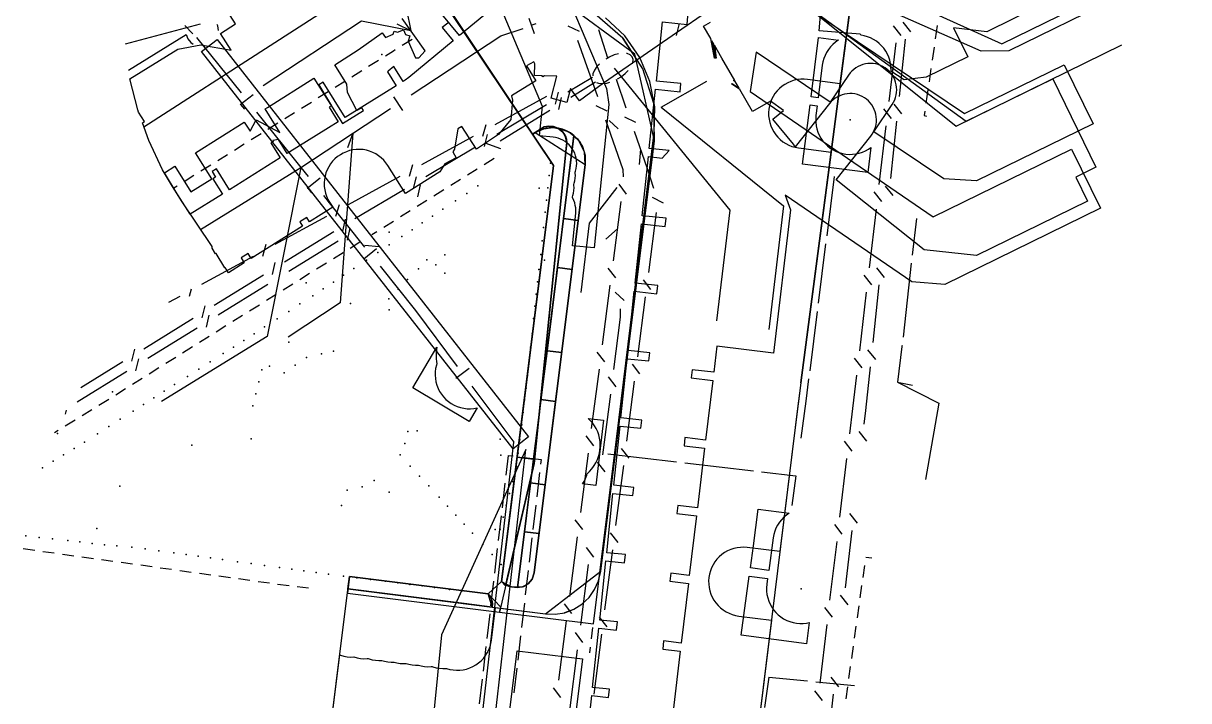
# Model space of a CAD drawing. Header units: metres. Extents: x 4550 to 4731, y 10605 to 11772.
# Drawn here: x 4658.7 to 4729.6, y 11692.5 to 11733.7 of the extents above; entities that cross this region are included whole.
import ezdxf

# ---------------------------------------------------------------- set-up
doc = ezdxf.new("R2010")
doc.units = ezdxf.units.M
for name, color, linetype in [('BOUNDARY', 7, 'Continuous'), ('CURB', 7, 'Continuous'), ('ELECTR_CABLE', 7, 'Continuous'), ('ELECTR_CABLE_COMM', 7, 'Continuous'), ('GAS', 7, 'Continuous'), ('GRASS', 7, 'Continuous'), ('GROUND', 7, 'Continuous'), ('LAMP', 7, 'Continuous'), ('ROAD', 7, 'Continuous'), ('SEWER', 7, 'Continuous'), ('SIDEWALK_PATH', 7, 'Continuous'), ('TREE', 7, 'Continuous'), ('WATER_PIPELINE', 7, 'Continuous')]:
    doc.layers.add(name, color=color, linetype=linetype)

msp = doc.modelspace()

# ---------------------------------------------------------------- linework, layer by layer
at = {"layer": 'BOUNDARY'}
msp.add_lwpolyline([(4676.883, 11686.863), (4678.528, 11700.042), (4686.971, 11698.987), (4687.786, 11699.743), (4690.948, 11725.06), (4684.778, 11734.242), (4711.223, 11751.543), (4710.425, 11745.502), (4706.005, 11711.839), (4705.666, 11709.108), (4702.628, 11684.59)], dxfattribs=at)
at = {"layer": 'CURB'}
for points in [[(4706.005, 11711.839), (4710.425, 11745.502)], [(4695.905, 11731.831), (4691.248, 11735.262)], [(4714.303, 11733.564), (4714.185, 11732.755)], [(4682.335, 11732.718), (4681.738, 11732.346)], [(4714.114, 11732.26), (4713.997, 11731.452)], [(4681.314, 11732.081), (4681.2, 11732.01), (4680.717, 11731.709)], [(4697.09, 11726.55), (4695.905, 11731.831)], [(4679.271, 11730.807), (4678.674, 11730.435)], [(4680.293, 11731.444), (4679.696, 11731.072)], [(4713.925, 11730.957), (4713.808, 11730.148)], [(4678.25, 11730.17), (4677.653, 11729.798)], [(4677.229, 11729.533), (4676.632, 11729.161)], [(4713.736, 11729.653), (4713.619, 11728.844)], [(4676.208, 11728.896), (4675.611, 11728.524)], [(4675.187, 11728.259), (4674.59, 11727.886)], [(4713.548, 11728.35), (4713.51, 11728.09), (4713.654, 11728.064)], [(4674.165, 11727.622), (4673.568, 11727.249)], [(4673.144, 11726.985), (4672.547, 11726.612)], [(4692.192, 11726.868), (4688.758, 11699.379)], [(4689.704, 11726.973), (4689.837, 11727.056)], [(4689.837, 11727.056), (4692.879, 11725.11)], [(4693.82, 11700.373), (4697.09, 11726.55)], [(4672.123, 11726.348), (4671.526, 11725.975)], [(4671.102, 11725.711), (4670.505, 11725.338)], [(4686.732, 11725.121), (4687.328, 11725.492)], [(4669.059, 11724.437), (4668.462, 11724.064)], [(4670.08, 11725.074), (4669.483, 11724.701)], [(4685.711, 11724.485), (4686.307, 11724.856)], [(4692.879, 11725.11), (4689.775, 11700.266)], [(4668.038, 11723.8), (4667.828, 11723.668)], [(4684.691, 11723.849), (4685.287, 11724.22)], [(4683.671, 11723.213), (4684.267, 11723.584)], [(4681.63, 11721.941), (4682.226, 11722.313)], [(4682.65, 11722.577), (4683.246, 11722.948)], [(4680.61, 11721.305), (4681.206, 11721.677)], [(4679.887, 11720.855), (4680.185, 11721.041)], [(4678.569, 11720.033), (4679.165, 11720.405)], [(4677.548, 11719.397), (4678.144, 11719.769)], [(4676.528, 11718.761), (4677.124, 11719.133)], [(4675.508, 11718.126), (4676.104, 11718.497)], [(4674.487, 11717.49), (4675.083, 11717.861)], [(4673.468, 11716.852), (4674.063, 11717.225)], [(4671.43, 11715.577), (4672.025, 11715.949)], [(4672.449, 11716.214), (4673.044, 11716.587)], [(4670.411, 11714.939), (4671.006, 11715.311)], [(4669.392, 11714.301), (4669.987, 11714.674)], [(4668.372, 11713.663), (4668.968, 11714.036)], [(4667.353, 11713.026), (4667.949, 11713.398)], [(4666.334, 11712.388), (4666.929, 11712.76)], [(4665.315, 11711.75), (4665.91, 11712.123)], [(4664.296, 11711.112), (4664.891, 11711.485)], [(4663.277, 11710.474), (4663.872, 11710.847)], [(4661.229, 11709.214), (4661.827, 11709.582)], [(4662.253, 11709.843), (4662.852, 11710.211)], [(4660.581, 11708.816), (4660.803, 11708.953)], [(4705.666, 11709.108), (4702.628, 11684.59)], [(4689.733, 11707.183), (4688.73, 11707.306), (4687.784, 11699.733)], [(4659.369, 11701.629), (4658.673, 11701.726)], [(4660.56, 11701.463), (4659.864, 11701.56)], [(4661.75, 11701.297), (4661.055, 11701.394)], [(4662.941, 11701.131), (4662.246, 11701.228)], [(4664.132, 11700.965), (4663.436, 11701.062)], [(4710.327, 11701.157), (4709.959, 11701.197)], [(4665.323, 11700.799), (4664.627, 11700.896)], [(4666.513, 11700.633), (4665.818, 11700.73)], [(4667.704, 11700.467), (4667.009, 11700.564)], [(4668.895, 11700.301), (4668.199, 11700.398)], [(4690.458, 11697.77), (4693.82, 11700.373)], [(4709.874, 11700.722), (4709.772, 11699.988)], [(4670.085, 11700.135), (4669.39, 11700.232)], [(4671.276, 11699.969), (4670.581, 11700.066)], [(4672.467, 11699.803), (4671.771, 11699.9)], [(4673.658, 11699.637), (4672.962, 11699.734)], [(4687.785, 11699.744), (4688.395, 11699.431)], [(4674.85, 11699.484), (4674.153, 11699.571)], [(4676.043, 11699.335), (4675.346, 11699.422)], [(4678.435, 11699.293), (4687.222, 11698.188)], [(4687.222, 11698.188), (4686.971, 11698.987)], [(4688.659, 11699.398), (4688.395, 11699.431)], [(4709.702, 11699.493), (4709.6, 11698.759)], [(4687.222, 11698.188), (4690.458, 11697.77)], [(4709.531, 11698.263), (4709.429, 11697.529)], [(4693.26, 11696.256), (4693.348, 11696.954)], [(4709.36, 11697.034), (4709.257, 11696.3)], [(4693.153, 11695.411), (4693.197, 11695.76)], [(4709.188, 11695.805), (4709.086, 11695.07)], [(4709.017, 11694.575), (4708.915, 11693.841)], [(4708.846, 11693.346), (4708.743, 11692.612)]]:
    msp.add_lwpolyline(points, dxfattribs=at)
at = {"layer": 'ELECTR_CABLE'}
for points in [[(4704.76, 11737.497), (4693.983, 11730.065), (4692.532, 11728.991), (4691.987, 11729.728), (4691.768, 11728.887), (4690.8, 11729.14), (4691.151, 11730.486), (4690.392, 11730.512), (4690.302, 11730.457), (4690.265, 11730.517), (4689.793, 11730.533), (4689.818, 11731.245), (4689.75, 11731.355), (4689.313, 11731.111), (4689.876, 11730.195), (4688.395, 11729.287), (4688.451, 11729.034), (4688.352, 11727.849), (4687.598, 11726.93), (4686.266, 11726.054), (4685.364, 11727.425), (4685.134, 11727.284), (4684.931, 11726.045), (4684.828, 11725.889), (4685.026, 11725.513), (4684.338, 11725.151), (4684.023, 11724.676), (4681.933, 11723.36), (4680.868, 11725.052), (4680.749, 11725.221), (4680.615, 11725.378), (4680.466, 11725.52), (4680.304, 11725.647), (4680.13, 11725.758), (4679.947, 11725.851), (4679.755, 11725.926), (4679.556, 11725.981), (4679.353, 11726.017), (4679.148, 11726.033), (4678.942, 11726.028), (4678.737, 11726.004), (4678.536, 11725.959), (4678.34, 11725.895), (4678.151, 11725.812), (4677.972, 11725.711), (4677.803, 11725.592), (4677.646, 11725.458), (4677.504, 11725.309), (4677.377, 11725.147), (4677.266, 11724.973), (4677.173, 11724.79), (4677.098, 11724.598), (4677.043, 11724.399), (4677.007, 11724.196), (4676.991, 11723.991), (4676.996, 11723.785), (4677.02, 11723.58), (4677.065, 11723.379), (4677.129, 11723.183), (4677.212, 11722.994), (4677.313, 11722.815), (4677.506, 11722.509), (4676.094, 11721.624), (4675.929, 11721.888), (4675.497, 11721.635), (4675.671, 11721.359), (4672.547, 11719.399), (4672.354, 11719.707), (4671.929, 11719.443), (4672.123, 11719.134), (4671.163, 11718.531), (4670.967, 11718.844), (4670.951, 11718.834), (4670.41, 11719.703), (4670.373, 11719.68), (4670.162, 11720.022), (4670.174, 11720.116), (4668.302, 11722.903), (4668.036, 11723.323), (4667.259, 11724.612), (4667.893, 11725.013), (4668.878, 11723.457), (4670.155, 11724.245), (4669.16, 11725.816), (4672.127, 11727.695), (4672.481, 11727.136), (4672.843, 11727.829), (4674.299, 11727.068), (4673.395, 11728.497), (4673.545, 11728.592), (4676.362, 11730.376), (4678.112, 11727.612), (4679.383, 11728.409), (4679.285, 11728.563), (4678.986, 11728.405), (4678.413, 11729.497), (4678.376, 11729.998), (4677.629, 11731.178), (4679.066, 11732.088), (4680.518, 11733.123), (4680.72, 11732.84), (4681.191, 11733.044), (4681.24, 11733.221), (4681.458, 11733.16), (4681.807, 11733.312), (4681.931, 11733.028), (4682.204, 11732.951), (4682.11, 11732.615), (4682.547, 11731.605), (4682.755, 11731.595), (4683.144, 11732.024), (4681.739, 11733.994)], [(4720.579, 11734.788), (4717.319, 11733.192), (4715.302, 11733.426), (4716.169, 11731.655), (4713.643, 11730.418), (4712.302, 11730.269), (4711.491, 11730.796), (4711.495, 11730.84), (4711.49, 11731.046), (4711.466, 11731.25), (4711.421, 11731.452), (4711.357, 11731.647), (4711.274, 11731.836), (4711.173, 11732.016), (4711.055, 11732.184), (4710.92, 11732.341), (4710.772, 11732.483), (4710.609, 11732.611), (4710.436, 11732.721), (4710.252, 11732.815), (4710.06, 11732.889), (4709.861, 11732.945), (4709.673, 11732.978), (4709.625, 11733.041), (4707.12, 11733.252), (4707.425, 11736.874)], [(4708.033, 11724.381), (4707.578, 11720.775)], [(4713.051, 11721.839), (4713.035, 11721.829), (4712.785, 11719.6)], [(4707.515, 11720.279), (4707.06, 11716.673)], [(4712.729, 11719.103), (4712.225, 11714.608)], [(4706.997, 11716.177), (4706.542, 11712.57)], [(4712.17, 11714.111), (4712.162, 11714.043), (4711.882, 11711.868)], [(4706.479, 11712.074), (4706.308, 11710.722), (4706.008, 11708.47)], [(4711.882, 11711.868), (4714.409, 11710.589), (4713.594, 11705.961)], [(4711.882, 11711.868), (4712.798, 11711.685)], [(4694.254, 11707.518), (4698.436, 11707.027)], [(4698.933, 11706.968), (4703.115, 11706.477)], [(4703.611, 11706.419), (4705.702, 11706.173)], [(4705.702, 11706.173), (4705.463, 11704.38)], [(4704.052, 11693.93), (4703.801, 11692.081)], [(4704.052, 11693.93), (4706.417, 11693.697)], [(4706.915, 11693.648), (4709.28, 11693.416)]]:
    msp.add_lwpolyline(points, dxfattribs=at)
for points in [[(4706.629, 11729.231), (4707.084, 11732.837), (4708.294, 11732.684), (4708.277, 11732.675), (4708.108, 11732.556), (4707.952, 11732.422), (4707.809, 11732.273), (4707.682, 11732.111), (4707.571, 11731.938), (4707.478, 11731.754), (4707.403, 11731.562), (4707.348, 11731.363), (4707.312, 11731.16), (4707.061, 11729.176)], [(4706.111, 11725.128), (4706.566, 11728.735), (4706.999, 11728.68), (4706.925, 11728.093), (4706.909, 11727.887), (4706.913, 11727.681), (4706.938, 11727.476), (4706.983, 11727.275), (4707.047, 11727.079), (4707.13, 11726.891), (4707.231, 11726.711), (4707.349, 11726.542), (4707.483, 11726.386), (4707.632, 11726.243), (4707.794, 11726.116), (4707.968, 11726.005), (4708.152, 11725.912), (4708.344, 11725.837), (4708.542, 11725.782), (4708.745, 11725.746), (4708.951, 11725.73), (4709.157, 11725.735), (4709.361, 11725.759), (4709.563, 11725.804), (4709.758, 11725.868), (4709.947, 11725.951), (4710.127, 11726.052), (4710.273, 11726.155), (4710.08, 11724.627)], [(4685.812, 11709.473), (4682.375, 11711.519), (4683.856, 11714.006), (4683.822, 11713.832), (4683.802, 11713.627), (4683.803, 11713.541), (4683.8, 11713.516), (4683.804, 11713.309), (4683.827, 11713.105), (4683.848, 11713.005), (4683.816, 11712.907), (4683.772, 11712.706), (4683.747, 11712.502), (4683.743, 11712.296), (4683.759, 11712.09), (4683.795, 11711.887), (4683.85, 11711.689), (4683.925, 11711.497), (4684.018, 11711.313), (4684.129, 11711.139), (4684.257, 11710.977), (4684.399, 11710.828), (4684.556, 11710.694), (4684.724, 11710.576), (4684.904, 11710.475), (4685.093, 11710.392), (4685.289, 11710.328), (4685.49, 11710.284), (4685.695, 11710.259), (4685.901, 11710.255), (4686.106, 11710.271), (4686.309, 11710.306)], [(4693.991, 11709.563), (4693.524, 11705.59), (4692.718, 11705.684), (4692.81, 11705.833), (4692.9, 11706.018), (4692.971, 11706.212), (4692.996, 11706.304), (4693.139, 11706.439), (4693.274, 11706.595), (4693.376, 11706.738), (4693.421, 11706.797), (4693.528, 11706.973), (4693.617, 11707.159), (4693.688, 11707.353), (4693.74, 11707.552), (4693.772, 11707.756), (4693.774, 11707.802), (4693.781, 11707.848), (4693.793, 11708.053), (4693.784, 11708.259), (4693.756, 11708.463), (4693.707, 11708.664), (4693.639, 11708.858), (4693.552, 11709.045), (4693.448, 11709.223), (4693.326, 11709.389), (4693.189, 11709.543), (4693.065, 11709.656), (4693.061, 11709.672)], [(4705.291, 11703.899), (4705.128, 11703.787), (4704.97, 11703.654), (4704.826, 11703.506), (4704.697, 11703.346), (4704.585, 11703.173), (4704.49, 11702.99), (4704.413, 11702.799), (4704.356, 11702.601), (4704.318, 11702.398), (4704.049, 11700.416), (4702.934, 11700.568), (4703.117, 11701.915), (4703.414, 11704.149)], [(4702.38, 11696.487), (4702.867, 11700.072), (4703.982, 11699.92), (4703.935, 11699.575), (4703.918, 11699.369), (4703.92, 11699.163), (4703.943, 11698.958), (4703.986, 11698.757), (4704.048, 11698.56), (4704.129, 11698.371), (4704.229, 11698.19), (4704.345, 11698.02), (4704.478, 11697.863), (4704.626, 11697.719), (4704.787, 11697.59), (4704.959, 11697.478), (4705.142, 11697.383), (4705.334, 11697.307), (4705.532, 11697.249), (4705.734, 11697.212), (4705.94, 11697.194), (4706.146, 11697.197), (4706.35, 11697.219), (4706.521, 11697.256), (4706.344, 11695.95)]]:
    msp.add_lwpolyline(points, close=True, dxfattribs=at)
at = {"layer": 'ELECTR_CABLE_COMM'}
for points in [[(4698.431, 11732.965), (4698.613, 11733.692)], [(4712.204, 11733.77), (4712.675, 11733.187)], [(4691.83, 11733.558), (4692.505, 11733.232)], [(4694.247, 11731.591), (4693.7, 11733.299)], [(4711.634, 11733.56), (4712.099, 11732.971)], [(4692.415, 11732.687), (4693.618, 11729.244)], [(4711.779, 11732.521), (4711.358, 11728.953)], [(4712.36, 11732.733), (4711.986, 11729.242)], [(4694.897, 11731.847), (4694.644, 11731.777), (4694.346, 11731.649), (4694.247, 11731.591), (4694.133, 11731.524)], [(4695.741, 11731.658), (4695.621, 11731.783), (4695.439, 11731.861), (4695.393, 11731.866)], [(4695.754, 11731.253), (4695.773, 11731.299), (4695.792, 11731.495), (4695.741, 11731.658)], [(4693.741, 11731.217), (4693.594, 11731.067), (4693.439, 11730.844), (4693.348, 11730.629), (4693.336, 11730.51)], [(4694.631, 11730.97), (4701.676, 11722.331), (4700.868, 11715.601)], [(4694.843, 11730.317), (4695.061, 11730.446), (4695.316, 11730.644), (4695.497, 11730.829)], [(4691.813, 11729.531), (4693.329, 11730.432)], [(4691.994, 11729.212), (4693.501, 11730.142)], [(4693.57, 11730.113), (4693.683, 11730.065), (4693.916, 11730.04), (4694.187, 11730.069), (4694.384, 11730.123)], [(4695.381, 11728.543), (4694.777, 11730.278)], [(4691.076, 11728.784), (4691.26, 11729.511)], [(4687.401, 11727.555), (4690.548, 11729.27)], [(4687.491, 11726.961), (4690.523, 11728.764)], [(4691.269, 11728.453), (4691.442, 11729.183)], [(4693.527, 11728.698), (4694.202, 11728.373)], [(4711.671, 11728.788), (4712.142, 11728.205)], [(4687.703, 11726.564), (4690.718, 11728.424)], [(4695.965, 11727.671), (4695.29, 11727.997)], [(4711.038, 11728.502), (4711.502, 11727.914)], [(4686.637, 11726.837), (4686.849, 11727.556)], [(4694.112, 11727.827), (4695.166, 11724.81), (4695.181, 11724.359)], [(4694.336, 11727.79), (4694.892, 11727.288)], [(4711.182, 11727.463), (4710.762, 11723.895)], [(4711.827, 11727.751), (4711.453, 11724.26)], [(4682.937, 11725.123), (4686.084, 11726.837)], [(4686.754, 11726.214), (4686.939, 11726.941)], [(4697.065, 11723.65), (4696.664, 11724.857), (4695.874, 11727.126)], [(4683.17, 11724.391), (4686.202, 11726.194)], [(4686.769, 11726.426), (4687.712, 11726.093)], [(4696.252, 11726.041), (4696.166, 11725.111)], [(4682.173, 11724.404), (4682.384, 11725.123)], [(4678.473, 11722.691), (4681.62, 11724.405)], [(4682.433, 11723.645), (4682.617, 11724.371)], [(4682.688, 11723.157), (4682.861, 11723.887)], [(4694.811, 11723.716), (4693.115, 11721.553), (4692.608, 11717.332)], [(4694.922, 11723.91), (4695.379, 11723.315)], [(4711.138, 11723.806), (4711.609, 11723.223)], [(4678.848, 11721.821), (4681.88, 11723.624)], [(4697.637, 11722.77), (4696.967, 11723.106)], [(4710.442, 11723.445), (4710.906, 11722.856)], [(4677.708, 11721.972), (4677.92, 11722.691)], [(4695.053, 11722.869), (4694.581, 11719.253)], [(4710.586, 11722.406), (4710.166, 11718.838)], [(4674.009, 11720.258), (4677.156, 11721.973)], [(4678.121, 11721.067), (4678.294, 11721.796)], [(4696.747, 11718.551), (4697.22, 11722.196)], [(4674.566, 11719.186), (4677.569, 11721.038)], [(4678.398, 11720.509), (4678.571, 11721.239)], [(4694.836, 11721.207), (4694.142, 11720.582)], [(4673.244, 11719.54), (4673.456, 11720.259)], [(4674.832, 11718.62), (4677.846, 11720.48)], [(4669.545, 11717.826), (4672.692, 11719.541)], [(4673.841, 11718.428), (4674.014, 11719.157)], [(4694.256, 11718.806), (4694.713, 11718.212)], [(4710.605, 11718.824), (4711.075, 11718.241)], [(4670.286, 11716.548), (4673.289, 11718.399)], [(4696.879, 11717.511), (4696.421, 11718.104)], [(4709.846, 11718.387), (4710.31, 11717.799)], [(4668.78, 11717.108), (4668.911, 11717.552)], [(4670.541, 11715.972), (4673.555, 11717.832)], [(4694.387, 11717.765), (4693.915, 11714.149)], [(4694.71, 11717.348), (4695.253, 11716.832)], [(4709.99, 11717.348), (4709.569, 11713.781)], [(4710.76, 11717.787), (4710.387, 11714.296)], [(4667.536, 11716.732), (4668.228, 11717.109)], [(4696.08, 11713.419), (4696.554, 11717.064)], [(4669.562, 11715.79), (4669.735, 11716.519)], [(4669.817, 11715.213), (4669.989, 11715.942)], [(4695.001, 11716.341), (4695.014, 11715.828), (4694.602, 11712.639)], [(4666.007, 11713.909), (4669.01, 11715.761)], [(4666.251, 11713.324), (4669.265, 11715.184)], [(4665.282, 11713.151), (4665.455, 11713.88)], [(4710.071, 11713.842), (4710.542, 11713.259)], [(4662.169, 11711.543), (4664.73, 11713.122)], [(4665.526, 11712.565), (4665.699, 11713.294)], [(4693.589, 11713.702), (4694.046, 11713.108)], [(4709.249, 11713.33), (4709.714, 11712.742)], [(4661.96, 11710.675), (4664.974, 11712.536)], [(4693.721, 11712.661), (4693.248, 11709.045)], [(4696.213, 11712.379), (4695.755, 11712.973)], [(4710.227, 11712.805), (4709.942, 11710.142), (4709.848, 11709.315)], [(4694.277, 11712.192), (4694.734, 11711.599)], [(4695.414, 11708.288), (4695.887, 11711.932)], [(4709.394, 11712.291), (4709.155, 11710.268), (4708.97, 11708.724)], [(4694.409, 11711.152), (4693.931, 11707.455)], [(4661.236, 11709.917), (4661.295, 11710.168)], [(4709.529, 11708.863), (4709.996, 11708.277)], [(4692.923, 11708.598), (4693.38, 11708.004)], [(4708.649, 11708.274), (4709.113, 11707.684)], [(4693.054, 11707.558), (4692.582, 11703.941)], [(4695.546, 11707.247), (4695.089, 11707.841)], [(4693.606, 11707.008), (4694.064, 11706.414)], [(4694.748, 11703.156), (4695.221, 11706.8)], [(4708.792, 11707.234), (4708.365, 11703.667)], [(4708.962, 11703.885), (4709.428, 11703.299)], [(4692.256, 11703.495), (4692.713, 11702.901)], [(4708.044, 11703.217), (4708.507, 11702.628)], [(4692.388, 11702.454), (4691.916, 11698.838)], [(4694.88, 11702.115), (4694.423, 11702.709)], [(4709.11, 11702.847), (4708.712, 11699.359)], [(4692.935, 11701.823), (4693.393, 11701.229)], [(4708.186, 11702.178), (4707.759, 11698.611)], [(4694.082, 11698.024), (4694.555, 11701.668)], [(4693.068, 11700.782), (4692.59, 11697.085)], [(4708.394, 11698.907), (4708.86, 11698.32)], [(4691.59, 11698.391), (4692.047, 11697.797)], [(4694.214, 11696.983), (4693.757, 11697.577)], [(4707.438, 11698.161), (4707.902, 11697.572)], [(4691.721, 11697.35), (4691.249, 11693.734)], [(4707.581, 11697.122), (4707.154, 11693.555)], [(4692.264, 11696.638), (4692.722, 11696.044)], [(4693.416, 11692.892), (4693.889, 11696.537)], [(4692.397, 11695.597), (4691.919, 11691.9)], [(4707.826, 11693.929), (4708.293, 11693.342)], [(4690.924, 11693.287), (4691.381, 11692.693)], [(4706.833, 11693.105), (4707.296, 11692.515)], [(4707.974, 11692.89), (4707.577, 11689.403)]]:
    msp.add_lwpolyline(points, dxfattribs=at)
at = {"layer": 'GAS'}
for points in [[(4725.139, 11735.203), (4718.671, 11732.038), (4716.983, 11732.005), (4701.926, 11738.662)], [(4690.745, 11737.823), (4694.169, 11729.741), (4694.317, 11728.759), (4693.429, 11720.036), (4692.095, 11720.172), (4692.298, 11722.161), (4692.307, 11722.318), (4692.299, 11722.475), (4692.277, 11722.63), (4692.239, 11722.783), (4692.187, 11722.931), (4692.12, 11723.073), (4692.111, 11723.089), (4692.11, 11723.102), (4692.102, 11723.156), (4692.128, 11723.227), (4692.166, 11723.379), (4692.19, 11723.534), (4692.198, 11723.691), (4692.191, 11723.848), (4692.183, 11723.903), (4692.208, 11723.972), (4692.246, 11724.124), (4692.27, 11724.279), (4692.278, 11724.436), (4692.271, 11724.593), (4692.263, 11724.647), (4692.289, 11724.718), (4692.327, 11724.87), (4692.351, 11725.025), (4692.359, 11725.182), (4692.352, 11725.339), (4692.329, 11725.495), (4692.292, 11725.647), (4692.239, 11725.795), (4692.173, 11725.937), (4692.092, 11726.072), (4691.999, 11726.198), (4691.894, 11726.315), (4691.778, 11726.421), (4691.652, 11726.515), (4691.518, 11726.596), (4691.376, 11726.664), (4691.229, 11726.717), (4691.076, 11726.756), (4690.921, 11726.779), (4690.104, 11726.863), (4690.286, 11728.653), (4687.621, 11734.944)], [(4703.006, 11736.948), (4715.975, 11728.212), (4722.034, 11731.177), (4723.792, 11727.584), (4716.696, 11724.111), (4714.699, 11724.249), (4710.452, 11727.109), (4711.569, 11728.768), (4711.651, 11728.902), (4711.718, 11729.044), (4711.772, 11729.192), (4711.81, 11729.344), (4711.834, 11729.499), (4711.842, 11729.656), (4711.835, 11729.813), (4711.813, 11729.968), (4711.775, 11730.121), (4711.723, 11730.269), (4711.656, 11730.411), (4711.576, 11730.546), (4711.483, 11730.672), (4711.378, 11730.789), (4711.262, 11730.895), (4711.136, 11730.989), (4711.002, 11731.07), (4710.86, 11731.138), (4710.712, 11731.191), (4710.56, 11731.23), (4710.405, 11731.254), (4710.248, 11731.262), (4710.091, 11731.255), (4709.936, 11731.232), (4709.784, 11731.195), (4709.636, 11731.142), (4709.493, 11731.076), (4709.358, 11730.995), (4709.232, 11730.902), (4709.115, 11730.797), (4709.009, 11730.681), (4708.915, 11730.556), (4707.798, 11728.897), (4703.279, 11731.941), (4702.924, 11729.549), (4714.067, 11721.927), (4722.482, 11726.044), (4724.24, 11722.452), (4714.779, 11717.822), (4712.771, 11717.968), (4705.059, 11723.242), (4705.379, 11722.353), (4704.332, 11713.642), (4700.89, 11714.055), (4700.7, 11712.472), (4699.384, 11712.63), (4699.332, 11712.133), (4700.64, 11711.975), (4700.205, 11708.354), (4698.95, 11708.505), (4698.897, 11708.008), (4700.146, 11707.858), (4699.71, 11704.237), (4698.515, 11704.38), (4698.463, 11703.883), (4699.651, 11703.74), (4699.216, 11700.119), (4698.081, 11700.256), (4698.029, 11699.758), (4699.156, 11699.623), (4698.721, 11696.002), (4697.647, 11696.131), (4697.594, 11695.634), (4698.661, 11695.505), (4698.226, 11691.884)], [(4684.511, 11733.721), (4684.168, 11733.443), (4684.837, 11732.636), (4682.145, 11730.405), (4681.927, 11730.248), (4681.795, 11730.166), (4681.231, 11731.07), (4680.889, 11730.794), (4680.837, 11730.757), (4681.37, 11729.901), (4678.271, 11727.969), (4676.924, 11730.13), (4676.66, 11729.971), (4677.436, 11728.687), (4677.29, 11728.598), (4677.847, 11727.705), (4677.255, 11727.336), (4677.253, 11727.335), (4674.743, 11725.774), (4674.211, 11726.632), (4673.863, 11726.567), (4673.892, 11726.521), (4673.746, 11726.431), (4674.319, 11725.51), (4671.217, 11723.582), (4670.425, 11724.856), (4670.166, 11724.695), (4670.377, 11724.353), (4670.212, 11724.251), (4670.793, 11723.318), (4668.839, 11722.103), (4668.358, 11722.819), (4667.757, 11723.785), (4667.156, 11724.783), (4666.308, 11726.57), (4665.92, 11727.653), (4666.041, 11727.728), (4665.687, 11728.301), (4665.641, 11728.432), (4665.165, 11730.33), (4668.087, 11732.132), (4669.481, 11732.4), (4671.334, 11732.076), (4670.686, 11733.084), (4671.592, 11733.668), (4670.756, 11734.968)], [(4687.617, 11734.938), (4685.222, 11732.955), (4684.141, 11734.26)], [(4692.895, 11689.204), (4693.275, 11692.805), (4694.295, 11692.698), (4694.355, 11693.194), (4693.327, 11693.302), (4693.706, 11696.904), (4694.787, 11696.79), (4694.847, 11697.287), (4693.759, 11697.401), (4694.138, 11701.003), (4695.279, 11700.883), (4695.338, 11701.379), (4694.19, 11701.5), (4694.569, 11705.102), (4695.77, 11704.976), (4695.83, 11705.472), (4694.622, 11705.599), (4695.001, 11709.201), (4696.262, 11709.068), (4696.322, 11709.565), (4695.053, 11709.698), (4695.432, 11713.3), (4696.754, 11713.161), (4696.814, 11713.657), (4695.485, 11713.797), (4695.864, 11717.399), (4697.246, 11717.253), (4697.305, 11717.75), (4695.916, 11717.896), (4696.296, 11721.498), (4697.738, 11721.346), (4697.797, 11721.842), (4696.348, 11721.995), (4696.727, 11725.597), (4697.559, 11725.509), (4697.994, 11725.966), (4696.78, 11726.094), (4697.159, 11729.696), (4698.651, 11729.538), (4698.703, 11730.036), (4697.211, 11730.193), (4697.59, 11733.794), (4699.082, 11733.637), (4699.134, 11734.135)], [(4687.825, 11688.166), (4688.74, 11695.537), (4692.709, 11695.045), (4691.92, 11688.685)]]:
    msp.add_lwpolyline(points, dxfattribs=at)
at = {"layer": 'GRASS'}
for points in [[(4690.389, 11727.4), (4689.674, 11726.955), (4690.948, 11725.06), (4687.786, 11699.743), (4688.032, 11699.476), (4689.762, 11706.916), (4691.721, 11726.098), (4691.769, 11726.383), (4691.737, 11726.665), (4691.631, 11726.929), (4691.454, 11727.158), (4691.221, 11727.329), (4690.956, 11727.429), (4690.673, 11727.454)], [(4692.879, 11725.11), (4692.825, 11725.884), (4692.496, 11726.557), (4691.942, 11727.063), (4691.215, 11727.333), (4691.503, 11727.107), (4691.691, 11726.807), (4691.768, 11726.46), (4691.721, 11726.098), (4689.762, 11706.916), (4688.048, 11699.541), (4688.13, 11699.502), (4688.216, 11699.47), (4688.304, 11699.446), (4688.395, 11699.431), (4688.659, 11699.398), (4689.055, 11699.427), (4689.397, 11699.601), (4689.649, 11699.89), (4689.775, 11700.266)], [(4691.235, 11727.329), (4690.871, 11727.358), (4690.511, 11727.321), (4690.163, 11727.22), (4689.837, 11727.056), (4689.674, 11726.955), (4690.948, 11725.06), (4688.729, 11707.306), (4689.732, 11707.183), (4690.07, 11709.888), (4691.721, 11726.098), (4691.762, 11726.455), (4691.688, 11726.797), (4691.509, 11727.097)], [(4692.193, 11726.879), (4691.977, 11727.04), (4691.743, 11727.17), (4691.493, 11727.267), (4691.231, 11727.33), (4691.507, 11727.099), (4691.687, 11726.798), (4691.763, 11726.455), (4691.721, 11726.098), (4690.07, 11709.888)], [(4692.193, 11726.879), (4691.562, 11721.824), (4692.455, 11721.712), (4692.879, 11725.11), (4692.897, 11725.611), (4692.781, 11726.09), (4692.544, 11726.521)], [(4691.562, 11721.824), (4691.19, 11718.847), (4692.083, 11718.735), (4692.455, 11721.712)], [(4691.19, 11718.847), (4690.557, 11713.786), (4691.45, 11713.675), (4692.083, 11718.735)], [(4690.557, 11713.786), (4690.186, 11710.81), (4691.079, 11710.698), (4691.45, 11713.675)], [(4689.553, 11705.749), (4690.446, 11705.637), (4691.079, 11710.698), (4690.186, 11710.81)], [(4688.048, 11699.541), (4689.626, 11706.332), (4689.733, 11707.183), (4688.73, 11707.306), (4687.786, 11699.743), (4687.845, 11699.684), (4687.908, 11699.631), (4687.976, 11699.583)], [(4688.395, 11699.431), (4688.759, 11699.39), (4689.626, 11706.329), (4688.048, 11699.541), (4688.13, 11699.502), (4688.216, 11699.47), (4688.304, 11699.446)], [(4689.553, 11705.749), (4689.181, 11702.772), (4690.074, 11702.66), (4690.446, 11705.637)], [(4689.181, 11702.772), (4688.759, 11699.39), (4689.127, 11699.451), (4689.438, 11699.635), (4689.664, 11699.917), (4689.776, 11700.272), (4690.074, 11702.66)], [(4686.971, 11698.987), (4678.528, 11700.042), (4678.403, 11699.04), (4687.662, 11697.884), (4687.733, 11698.189)], [(4687.222, 11698.188), (4687.226, 11698.405), (4687.184, 11698.615), (4687.099, 11698.811), (4686.971, 11698.987), (4678.528, 11700.042), (4678.435, 11699.293)]]:
    msp.add_lwpolyline(points, close=True, dxfattribs=at)
at = {"layer": 'GROUND'}
for points in [[(4690.948, 11725.06), (4689.674, 11726.955), (4689.723, 11726.985), (4689.837, 11727.056), (4690.355, 11727.284), (4690.906, 11727.358), (4691.25, 11727.308), (4691.454, 11727.158), (4691.631, 11726.929), (4691.737, 11726.665), (4691.769, 11726.383), (4691.721, 11726.098), (4689.762, 11706.916), (4688.048, 11699.542), (4687.915, 11699.626), (4687.786, 11699.743)], [(4678.528, 11700.042), (4686.971, 11698.987), (4687.099, 11698.811), (4687.184, 11698.615), (4687.226, 11698.405), (4687.222, 11698.188), (4685.512, 11698.409), (4678.435, 11699.293)]]:
    msp.add_lwpolyline(points, close=True, dxfattribs=at)
at = {"layer": 'LAMP'}
for p in [(4680.505, 11731.798), (4682.659, 11708.915)]:
    msp.add_point(p, dxfattribs=at)
at = {"layer": 'ROAD'}
for points in [[(4711.223, 11751.543), (4708.395, 11730.028), (4706.412, 11730.289), (4706.207, 11730.306), (4706.001, 11730.302), (4705.796, 11730.279), (4705.595, 11730.235), (4705.398, 11730.172), (4705.209, 11730.09), (4705.029, 11729.99), (4704.86, 11729.873), (4704.703, 11729.739), (4704.559, 11729.591), (4704.431, 11729.43), (4704.32, 11729.256), (4704.226, 11729.073), (4704.15, 11728.881), (4704.093, 11728.683), (4704.056, 11728.48), (4704.04, 11728.275), (4704.043, 11728.069), (4704.067, 11727.864), (4704.11, 11727.663), (4704.173, 11727.467), (4704.255, 11727.278), (4704.355, 11727.097), (4704.473, 11726.928), (4704.606, 11726.771), (4704.754, 11726.628), (4704.916, 11726.5), (4705.089, 11726.388), (4705.272, 11726.294), (4705.464, 11726.218), (4705.662, 11726.161), (4705.865, 11726.125), (4707.848, 11725.864), (4706.004, 11711.839), (4705.789, 11710.104), (4705.666, 11709.109), (4704.732, 11701.568), (4702.747, 11701.814), (4702.541, 11701.829), (4702.335, 11701.824), (4702.131, 11701.799), (4701.93, 11701.754), (4701.734, 11701.689), (4701.546, 11701.606), (4701.366, 11701.504), (4701.198, 11701.386), (4701.042, 11701.251), (4700.899, 11701.102), (4700.772, 11700.94), (4700.662, 11700.766), (4700.569, 11700.582), (4700.495, 11700.389), (4700.44, 11700.191), (4700.405, 11699.988), (4700.389, 11699.782), (4700.394, 11699.576), (4700.419, 11699.372), (4700.464, 11699.171), (4700.529, 11698.975), (4700.612, 11698.787), (4700.714, 11698.607), (4700.832, 11698.439), (4700.967, 11698.282), (4701.116, 11698.14), (4701.279, 11698.013), (4701.453, 11697.903), (4701.637, 11697.81), (4701.829, 11697.736), (4702.027, 11697.681), (4702.23, 11697.646), (4704.215, 11697.4), (4702.628, 11684.592)], [(4677.007, 11687.855), (4677.934, 11695.277), (4677.981, 11695.259), (4678.18, 11695.204), (4678.383, 11695.168), (4678.588, 11695.153), (4678.794, 11695.158), (4678.797, 11695.158), (4678.799, 11695.157), (4678.998, 11695.102), (4679.201, 11695.066), (4679.406, 11695.051), (4679.612, 11695.055), (4679.666, 11695.062), (4679.717, 11695.042), (4679.916, 11694.987), (4680.119, 11694.951), (4680.324, 11694.936), (4680.495, 11694.94), (4680.66, 11694.894), (4680.863, 11694.859), (4681.068, 11694.843), (4681.239, 11694.847), (4681.404, 11694.801), (4681.607, 11694.766), (4681.812, 11694.75), (4681.983, 11694.754), (4682.149, 11694.708), (4682.352, 11694.673), (4682.557, 11694.657), (4682.728, 11694.661), (4682.893, 11694.615), (4683.096, 11694.58), (4683.301, 11694.564), (4683.507, 11694.569), (4683.561, 11694.575), (4683.612, 11694.556), (4683.811, 11694.5), (4684.014, 11694.465), (4684.219, 11694.449), (4684.425, 11694.454), (4684.428, 11694.454), (4684.43, 11694.454), (4684.629, 11694.398), (4684.832, 11694.363), (4685.037, 11694.347), (4685.243, 11694.352), (4685.448, 11694.377), (4685.649, 11694.422), (4685.845, 11694.486), (4686.033, 11694.569), (4686.213, 11694.671), (4686.381, 11694.789), (4686.538, 11694.923), (4686.68, 11695.072), (4686.807, 11695.235), (4686.917, 11695.409), (4687.01, 11695.592), (4687.085, 11695.785), (4687.14, 11695.983), (4687.176, 11696.186), (4687.423, 11698.162), (4690.457, 11697.77), (4690.458, 11697.77), (4691.049, 11697.752), (4691.051, 11697.753), (4691.628, 11697.85), (4691.63, 11697.851), (4692.177, 11698.058), (4692.178, 11698.059), (4692.679, 11698.373), (4692.68, 11698.374), (4693.109, 11698.78), (4693.11, 11698.781), (4693.448, 11699.259), (4693.449, 11699.261), (4693.688, 11699.795), (4693.689, 11699.797), (4693.727, 11699.966), (4693.727, 11699.967), (4694.645, 11707.25), (4697.081, 11727.061), (4697.081, 11727.063), (4697.05, 11728.815), (4697.049, 11728.818), (4696.394, 11730.94), (4696.393, 11730.943), (4695.179, 11732.803), (4695.177, 11732.805), (4693.461, 11734.282)]]:
    msp.add_lwpolyline(points, dxfattribs=at)
at = {"layer": 'SEWER'}
for points in [[(4666.007, 11727.41), (4681.4, 11737.313)], [(4681.99, 11734.542), (4682.267, 11733.239)], [(4706.759, 11734.489), (4716.075, 11727.759), (4721.334, 11730.332), (4723.971, 11724.943), (4722.743, 11724.342), (4723.453, 11722.893), (4716.692, 11719.585), (4713.511, 11719.928), (4708.152, 11724.172), (4710.262, 11726.836), (4710.354, 11726.964), (4710.432, 11727.1), (4710.497, 11727.243), (4710.547, 11727.392), (4710.583, 11727.545), (4710.603, 11727.7), (4710.608, 11727.857), (4710.598, 11728.014), (4710.572, 11728.169), (4710.531, 11728.32), (4710.476, 11728.467), (4710.406, 11728.608), (4710.323, 11728.741), (4710.227, 11728.866), (4710.12, 11728.98), (4710.002, 11729.084), (4709.874, 11729.175), (4709.738, 11729.253), (4709.595, 11729.318), (4709.446, 11729.368), (4709.293, 11729.404), (4709.137, 11729.424), (4708.98, 11729.429), (4708.824, 11729.419), (4708.669, 11729.393), (4708.517, 11729.352), (4708.37, 11729.297), (4708.23, 11729.227), (4708.096, 11729.144), (4707.972, 11729.049), (4707.857, 11728.941), (4707.754, 11728.823), (4705.665, 11726.186), (4705.55, 11726.344), (4704.295, 11727.87), (4704.941, 11728.401), (4704.163, 11728.962), (4703.066, 11728.333), (4702.295, 11729.68), (4701.802, 11730.007), (4701.813, 11730.026), (4701.825, 11730.041), (4702.249, 11729.759), (4702.013, 11730.171), (4701.917, 11730.212), (4701.922, 11730.227), (4701.931, 11730.244), (4701.985, 11730.22), (4701.205, 11731.58), (4701.197, 11731.582), (4701.199, 11731.591), (4700.754, 11732.367), (4700.844, 11731.591), (4700.817, 11731.587), (4700.81, 11731.587), (4700.71, 11732.444), (4700.593, 11732.647), (4700.791, 11731.585), (4700.78, 11731.581), (4700.743, 11731.576), (4700.52, 11732.775), (4700.083, 11733.539), (4700.502, 11733.779)], [(4669.44, 11733.643), (4664.865, 11732.443)], [(4670.546, 11733.273), (4670.506, 11733.552), (4670.468, 11733.638)], [(4682.267, 11733.239), (4679.257, 11733.838), (4673.266, 11729.895)], [(4682.267, 11733.239), (4681.433, 11733.66)], [(4665.085, 11730.86), (4668.579, 11733.02)], [(4668.578, 11733.025), (4668.579, 11733.02), (4668.688, 11732.76), (4668.865, 11732.541), (4669.016, 11732.436)], [(4689.435, 11708.543), (4688.483, 11707.813), (4669.517, 11731.996), (4670.47, 11732.726), (4689.435, 11708.543)], [(4697.497, 11728.598), (4700.273, 11730.19)], [(4697.497, 11728.598), (4704.948, 11722.592), (4704.046, 11715.084)], [(4679.456, 11720.215), (4680.328, 11720.13)], [(4689.262, 11707.781), (4684.14, 11696.509), (4683.37, 11688.944)], [(4685.687, 11676.624), (4689.262, 11707.781)], [(4688.07, 11706.217), (4688.21, 11707.419), (4688.497, 11707.383)], [(4688.993, 11707.32), (4690.194, 11707.167), (4690.16, 11706.879)], [(4690.102, 11706.383), (4689.928, 11704.893)], [(4687.838, 11704.23), (4688.012, 11705.72)], [(4689.87, 11704.396), (4689.696, 11702.906)], [(4687.606, 11702.244), (4687.78, 11703.734)], [(4687.374, 11700.257), (4687.548, 11701.747)], [(4689.638, 11702.41), (4689.464, 11700.92)], [(4689.406, 11700.423), (4689.232, 11698.933)], [(4687.142, 11698.271), (4687.316, 11699.761)], [(4689.174, 11698.437), (4689, 11696.947)], [(4686.91, 11696.284), (4687.084, 11697.774)], [(4688.942, 11696.45), (4688.767, 11694.96)], [(4686.678, 11694.298), (4686.852, 11695.788)], [(4688.709, 11694.464), (4688.535, 11692.974)], [(4686.446, 11692.311), (4686.62, 11693.801)]]:
    msp.add_lwpolyline(points, dxfattribs=at)
at = {"layer": 'SIDEWALK_PATH'}
for points in [[(4684.778, 11734.242), (4689.674, 11726.955), (4689.837, 11727.056), (4690.355, 11727.284), (4690.906, 11727.358), (4691.456, 11727.278), (4691.972, 11727.043), (4692.401, 11726.674), (4692.705, 11726.208), (4692.869, 11725.677), (4692.879, 11725.11), (4689.775, 11700.266), (4689.649, 11699.89), (4689.397, 11699.601), (4689.055, 11699.427), (4688.659, 11699.398), (4688.395, 11699.431), (4688.223, 11699.468), (4688.062, 11699.533), (4687.915, 11699.626), (4687.785, 11699.744), (4686.971, 11698.987), (4687.099, 11698.811), (4687.184, 11698.615), (4687.226, 11698.405), (4687.222, 11698.188), (4690.458, 11697.77), (4691.05, 11697.752), (4691.629, 11697.85), (4692.178, 11698.058), (4692.68, 11698.373), (4693.11, 11698.78), (4693.449, 11699.259), (4693.689, 11699.795), (4693.82, 11700.373), (4697.09, 11726.55), (4697.05, 11728.816), (4696.394, 11730.941), (4695.178, 11732.804), (4693.46, 11734.282)], [(4684.801, 11734.257), (4689.674, 11726.955), (4690.389, 11727.4), (4690.673, 11727.454), (4690.956, 11727.429), (4691.221, 11727.329), (4691.454, 11727.158), (4691.631, 11726.929), (4691.737, 11726.665), (4691.769, 11726.383), (4691.721, 11726.098), (4689.762, 11706.916), (4687.662, 11697.884), (4693.374, 11697.165), (4694.645, 11707.25), (4697.075, 11727.012), (4697.113, 11728.614), (4696.816, 11730.171), (4696.201, 11731.632), (4695.282, 11732.945), (4694.108, 11734.034)]]:
    msp.add_lwpolyline(points, dxfattribs=at)
at = {"layer": 'TREE'}
for p in [(4709.008, 11727.83), (4690.759, 11725.187), (4690.678, 11724.442), (4686.348, 11723.825), (4685.666, 11723.36), (4690.078, 11723.668), (4690.598, 11723.696), (4684.209, 11722.391), (4684.979, 11722.903), (4690.517, 11722.95), (4683.585, 11721.975), (4690.437, 11722.205), (4680.939, 11720.999), (4682.336, 11721.144), (4682.96, 11721.56), (4690.338, 11721.285), (4680.936, 11720.224), (4681.711, 11720.729), (4690.249, 11720.465), (4680.255, 11719.759), (4684.333, 11719.62), (4690.17, 11719.644), (4678.798, 11718.79), (4679.568, 11719.302), (4682.72, 11718.777), (4683.245, 11719.313), (4683.788, 11719.011), (4690.399, 11719.302), (4678.173, 11718.374), (4682.066, 11718.122), (4684.335, 11718.499), (4690.061, 11718.725), (4675.891, 11717.924), (4676.925, 11717.543), (4677.549, 11717.959), (4681.496, 11717.527), (4689.981, 11717.979), (4675.516, 11716.637), (4676.298, 11717.131), (4678.586, 11716.649), (4680.918, 11716.937), (4689.9, 11717.234), (4674.828, 11716.181), (4680.945, 11716.27), (4689.82, 11716.488), (4673.359, 11715.231), (4674.136, 11715.733), (4689.739, 11715.742), (4672.729, 11714.823), (4689.64, 11714.823), (4671.468, 11714.012), (4672.099, 11714.416), (4674.838, 11714.297), (4689.552, 11714.002), (4670.051, 11713.118), (4670.836, 11713.608), (4675.91, 11713.38), (4676.828, 11713.592), (4677.557, 11713.766), (4689.472, 11713.181), (4669.36, 11712.667), (4673.188, 11712.623), (4673.66, 11712.851), (4674.549, 11712.447), (4675.227, 11712.917), (4667.885, 11711.725), (4668.665, 11712.223), (4673.007, 11711.895), (4689.364, 11712.262), (4664.099, 11711.282), (4667.253, 11711.321), (4672.825, 11711.167), (4689.282, 11711.517), (4665.989, 11710.514), (4666.621, 11710.918), (4672.643, 11710.44), (4689.192, 11710.772), (4664.572, 11709.621), (4665.357, 11710.111), (4689.102, 11710.028), (4663.882, 11709.169), (4682.081, 11708.865), (4689.012, 11709.283), (4660.753, 11708.75), (4662.404, 11708.231), (4663.186, 11708.725), (4672.541, 11708.422), (4681.897, 11708.14), (4687.711, 11708.397), (4688.9, 11708.365), (4661.124, 11707.449), (4661.764, 11707.84), (4668.922, 11708.037), (4681.607, 11707.449), (4687.74, 11707.432), (4688.801, 11707.546), (4660.484, 11707.058), (4682.229, 11706.764), (4688.711, 11706.726), (4659.844, 11706.667), (4682.796, 11706.164), (4664.55, 11705.541), (4678.396, 11705.294), (4679.306, 11705.51), (4680.033, 11705.898), (4683.356, 11705.559), (4688.457, 11705.834), (4680.945, 11705.176), (4683.985, 11704.88), (4688.267, 11705.109), (4678.035, 11704.38), (4684.494, 11704.33), (4688.076, 11704.383), (4685.003, 11703.779), (4685.513, 11703.229), (4687.885, 11703.658), (4658.819, 11702.516), (4659.64, 11702.433), (4663.142, 11702.97), (4686.022, 11702.678), (4687.392, 11702.915), (4687.694, 11702.933), (4660.46, 11702.34), (4661.379, 11702.236), (4662.124, 11702.152), (4662.869, 11702.067), (4663.615, 11701.983), (4664.361, 11701.908), (4665.283, 11701.829), (4666.101, 11701.726), (4686.644, 11701.993), (4666.918, 11701.614), (4667.835, 11701.488), (4668.578, 11701.386), (4669.321, 11701.284), (4670.064, 11701.182), (4670.807, 11701.08), (4687.211, 11701.394), (4671.722, 11700.945), (4672.541, 11700.841), (4673.358, 11700.729), (4674.274, 11700.603), (4675.017, 11700.501), (4675.76, 11700.399), (4676.503, 11700.297), (4687.771, 11700.789), (4677.247, 11700.195), (4678.163, 11700.069), (4678.983, 11699.976), (4679.801, 11699.874), (4680.719, 11699.759), (4681.463, 11699.666), (4682.208, 11699.573), (4682.952, 11699.48), (4683.696, 11699.387), (4684.613, 11699.264), (4685.433, 11699.171), (4706.016, 11699.293)]:
    msp.add_point(p, dxfattribs=at)
at = {"layer": 'WATER_PIPELINE'}
for points in [[(4707.688, 11737.235), (4718.24, 11732.456), (4729.614, 11738.022)], [(4689.452, 11734.026), (4689.762, 11733.078)], [(4689.596, 11733.585), (4689.902, 11733.685)], [(4706.946, 11734.276), (4715.45, 11727.45), (4725.544, 11732.39)], [(4668.515, 11733.578), (4668.999, 11733.072)], [(4682.284, 11729.351), (4687.739, 11732.941)], [(4687.739, 11732.941), (4689.092, 11733.384)], [(4669.222, 11732.839), (4671.929, 11729.472)], [(4672.656, 11729.361), (4671.879, 11728.736)], [(4671.904, 11728.757), (4672.131, 11728.474)], [(4681.21, 11729.24), (4681.758, 11728.406)], [(4672.869, 11728.303), (4675.576, 11724.936)], [(4675.576, 11724.936), (4681.031, 11728.526)], [(4678.734, 11727.014), (4677.958, 11716.692), (4674.805, 11714.617)], [(4678.734, 11727.014), (4678.417, 11726.136)], [(4675.576, 11724.936), (4673.511, 11714.655), (4667.077, 11710.687)], [(4669.466, 11721.17), (4675.576, 11724.936)], [(4675.576, 11724.936), (4676.013, 11724.39)], [(4676.74, 11724.278), (4675.962, 11723.654)], [(4675.987, 11723.674), (4676.213, 11723.392)], [(4676.951, 11723.219), (4677.3, 11722.783)], [(4677.3, 11722.783), (4679.452, 11720.095)], [(4680.179, 11719.983), (4679.4, 11719.36)], [(4680.389, 11718.924), (4682.541, 11716.236)], [(4682.541, 11716.236), (4685.087, 11712.832)], [(4685.81, 11712.696), (4685.011, 11712.099)], [(4685.985, 11711.631), (4688.531, 11708.227)], [(4684.444, 11672.663), (4688.531, 11708.227)]]:
    msp.add_lwpolyline(points, dxfattribs=at)

doc.saveas('drawing.dxf')
